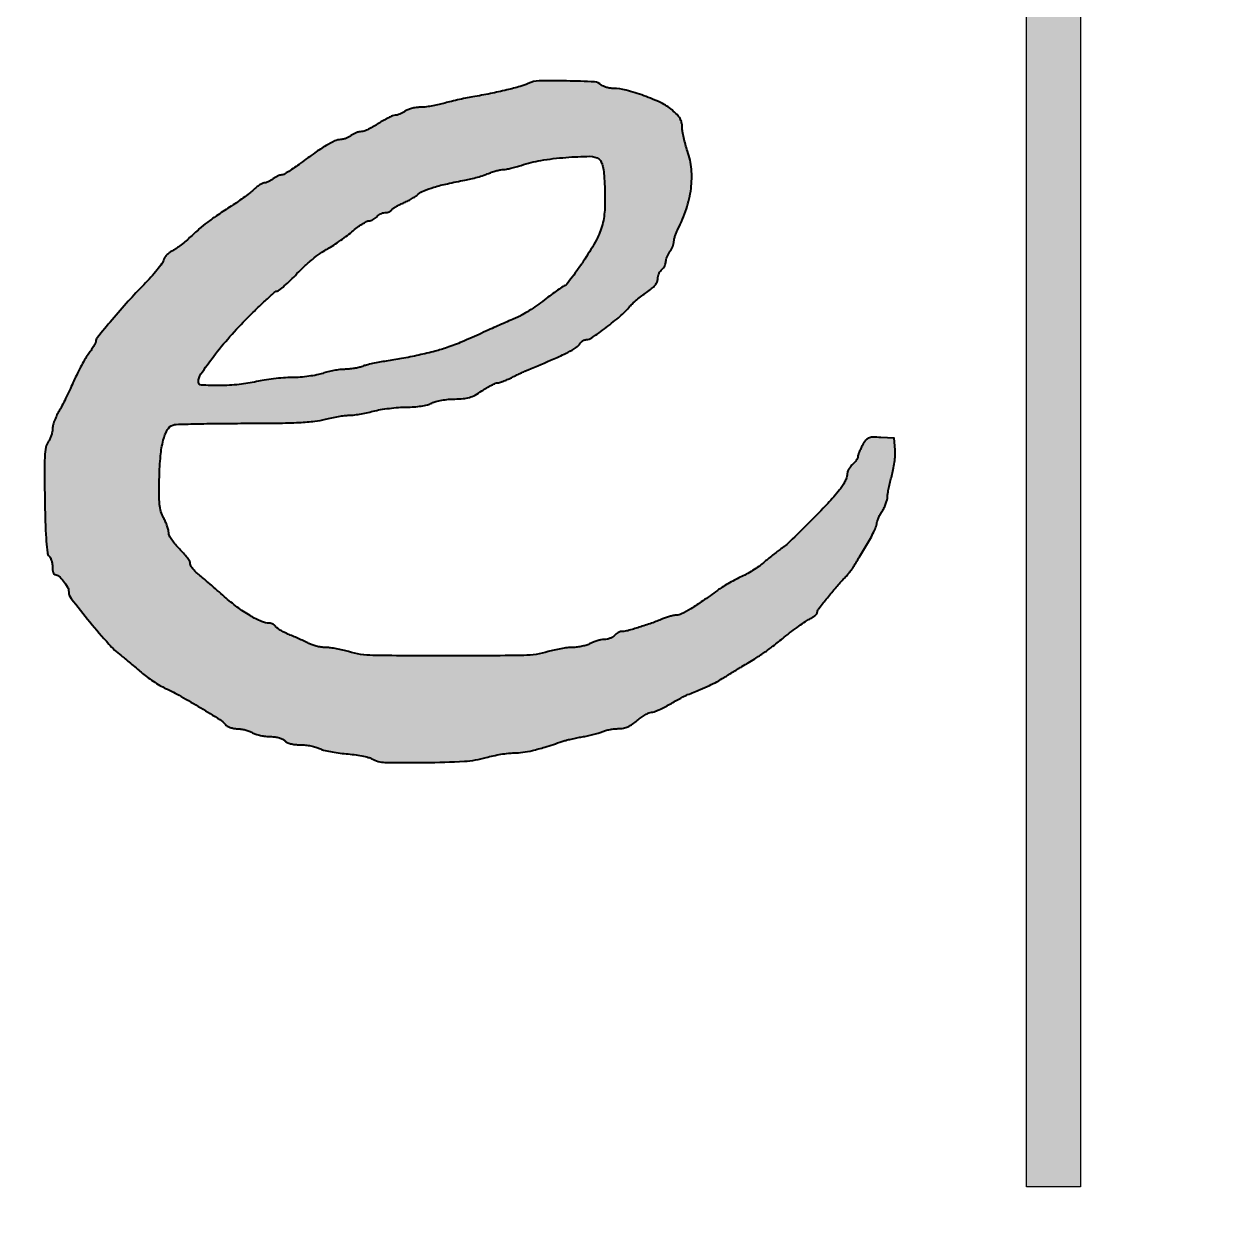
# Model space of a CAD drawing. Header units: millimetres. Extents: x 1287 to 21021, y -1522 to 4173.
# Drawn here: x 1490.8 to 1560.8, y 3694 to 3764.4 of the extents above; entities that cross this region are included whole.
import ezdxf

# ---------------------------------------------------------------- set-up
doc = ezdxf.new("R2010")
doc.units = ezdxf.units.MM

# ---------------------------------------------------------------- blocks, each defined once
blk = doc.blocks.new('logo2')
at = {"lineweight": 40}
h = blk.add_hatch(color=256, dxfattribs=at)
h.dxf.hatch_style = 1
h.paths.add_polyline_path([(17079.114, 10577), (17075.224, 10577), (17075.224, 10453.5), (17079.114, 10453.5)])
h = blk.add_hatch(color=256, dxfattribs=at)
h.dxf.hatch_style = 1
h.paths.add_polyline_path([(17036.924, 10511.482, -0.10386), (17037.078, 10511.514, 0.074645), (17037.228, 10511.536, 0.015041), (17037.483, 10511.623, 0.015586), (17037.776, 10511.744, 0.014007), (17038.072, 10511.886, -0.00461), (17038.384, 10512.043, -0.003623), (17038.724, 10512.208, -0.003664), (17039.043, 10512.357, -0.009002), (17039.28, 10512.46, 0.003189), (17041.129, 10513.24, 0.016214), (17042.14, 10513.714, 0.027874), (17042.747, 10514.067, 0.11217), (17043.042, 10514.374, -0.07015), (17043.122, 10514.473, -0.053365), (17043.235, 10514.557, -0.054172), (17043.36, 10514.614, -0.07991), (17043.478, 10514.633, 0.154298), (17043.871, 10514.757, 0.008806), (17044.909, 10515.514, 0.014206), (17045.915, 10516.32, 0.041745), (17046.54, 10516.949, -0.027969), (17046.778, 10517.201, -0.013077), (17047.11, 10517.5, -0.012945), (17047.477, 10517.798, -0.017691), (17047.823, 10518.045, 0.023955), (17048.186, 10518.311, 0.048924), (17048.437, 10518.558, 0.064986), (17048.586, 10518.793, 0.109249), (17048.636, 10519.02, -0.057938), (17048.658, 10519.206, -0.043602), (17048.722, 10519.4, -0.044622), (17048.817, 10519.576, -0.07361), (17048.929, 10519.701, 0.057757), (17049.041, 10519.818, 0.043593), (17049.135, 10519.968, 0.044589), (17049.2, 10520.128, 0.073832), (17049.221, 10520.272, -0.065773), (17049.241, 10520.425, -0.030473), (17049.305, 10520.615, -0.029543), (17049.398, 10520.81, -0.036227), (17049.507, 10520.979, 0.038258), (17049.617, 10521.15, 0.029362), (17049.711, 10521.352, 0.03009), (17049.777, 10521.552, 0.05998), (17049.8, 10521.717, -0.051701), (17049.821, 10521.891, -0.020663), (17049.884, 10522.123, -0.020175), (17049.973, 10522.37, -0.023973), (17050.077, 10522.594, 0.041003), (17050.7, 10524.063, 0.048881), (17051.03, 10525.53, 0.052479), (17051.057, 10526.938, 0.063089), (17050.778, 10528.232, -0.015578), (17050.63, 10528.7, -0.013865), (17050.504, 10529.196, -0.014056), (17050.417, 10529.648, -0.041024), (17050.391, 10529.965, 0.056759), (17050.352, 10530.304, 0.076412), (17050.238, 10530.591, 0.061259), (17050.021, 10530.874, 0.023964), (17049.659, 10531.208, 0.064414), (17048.874, 10531.711, 0.022278), (17047.63, 10532.232, 0.022224), (17046.347, 10532.639, 0.06587), (17045.434, 10532.76, -0.035262), (17045.179, 10532.778, -0.033676), (17044.926, 10532.832, -0.035507), (17044.709, 10532.91, -0.092222), (17044.572, 10533.004, 0.18575), (17044.07, 10533.227, 0.00757), (17042.051, 10533.299, 0.010399), (17040.078, 10533.299, 0.104474), (17039.28, 10533.113, -0.040796), (17038.718, 10532.904, -0.009333), (17037.737, 10532.647, -0.009282), (17036.557, 10532.385, -0.007538), (17035.284, 10532.147, 0.007687), (17034.768, 10532.051, 0.005175), (17034.179, 10531.925, 0.00519), (17033.613, 10531.791, 0.010246), (17033.167, 10531.671, -0.0171), (17032.751, 10531.566, -0.012683), (17032.286, 10531.477, -0.012868), (17031.841, 10531.415, -0.028087), (17031.498, 10531.396, 0.034639), (17031.195, 10531.375, 0.029102), (17030.879, 10531.312, 0.030102), (17030.596, 10531.219, 0.068182), (17030.4, 10531.11, -0.035522), (17030.231, 10530.999, -0.02866), (17030.036, 10530.906, -0.029588), (17029.844, 10530.84, -0.063559), (17029.69, 10530.817, 0.092723), (17029.51, 10530.78, 0.017467), (17029.201, 10530.641, 0.018093), (17028.849, 10530.451, 0.015728), (17028.492, 10530.226, -0.018129), (17028.133, 10530.002, -0.020088), (17027.771, 10529.813, -0.019916), (17027.451, 10529.678, -0.090539), (17027.253, 10529.641, 0.059906), (17027.083, 10529.621, 0.031109), (17026.879, 10529.557, 0.030504), (17026.674, 10529.465, 0.040486), (17026.502, 10529.355, -0.038943), (17026.33, 10529.245, -0.029514), (17026.126, 10529.151, -0.030175), (17025.924, 10529.086, -0.059142), (17025.756, 10529.063, 0.10484), (17025.342, 10528.968, 0.024496), (17024.707, 10528.634, 0.020124), (17023.894, 10528.11, 0.00915), (17022.873, 10527.363, -0.010092), (17022.431, 10527.041, -0.0135), (17022.017, 10526.768, -0.010685), (17021.663, 10526.559, -0.122785), (17021.509, 10526.517, 0.074697), (17021.383, 10526.495, 0.027081), (17021.215, 10526.428, 0.026116), (17021.036, 10526.334, 0.028159), (17020.872, 10526.224, -0.027736), (17020.709, 10526.115, -0.026593), (17020.533, 10526.022, -0.027543), (17020.368, 10525.957, -0.08021), (17020.248, 10525.938, 0.11798), (17020.12, 10525.907, 0.024312), (17019.917, 10525.792, 0.024329), (17019.689, 10525.63, 0.020788), (17019.465, 10525.439, -0.021931), (17019.18, 10525.197, -0.007234), (17018.739, 10524.865, -0.007183), (17018.24, 10524.512, -0.008081), (17017.75, 10524.186, 0.005414), (17016.796, 10523.561, 0.01496), (17016.143, 10523.093, 0.016851), (17015.563, 10522.62, 0.008629), (17014.867, 10521.99, -0.013671), (17014.531, 10521.691, -0.01231), (17014.168, 10521.401, -0.012427), (17013.829, 10521.157, -0.037622), (17013.583, 10521.015, 0.052566), (17013.383, 10520.891, 0.042553), (17013.197, 10520.72, 0.04411), (17013.051, 10520.53, 0.080139), (17012.974, 10520.35, -0.096484), (17012.864, 10520.115, -0.011755), (17012.518, 10519.662, -0.013652), (17012.071, 10519.137, -0.010846), (17011.564, 10518.596, 0.010289), (17010.436, 10517.397, 0.0083), (17009.273, 10516.064, 0.003084), (17008.197, 10514.772, 0.173821), (17008.093, 10514.482, -0.124289), (17008.068, 10514.383, -0.009487), (17007.932, 10514.142, -0.012595), (17007.754, 10513.857, -0.009255), (17007.544, 10513.55, 0.021877), (17007.295, 10513.167, 0.009388), (17006.995, 10512.635, 0.009285), (17006.696, 10512.055, 0.012094), (17006.445, 10511.514, -0.00645), (17006.201, 10510.97, -0.005008), (17005.921, 10510.384, -0.005041), (17005.65, 10509.844, -0.012131), (17005.435, 10509.45, 0.022856), (17005.259, 10509.11, 0.021335), (17005.11, 10508.748, 0.021868), (17005.005, 10508.415, 0.065024), (17004.975, 10508.178, -0.051982), (17004.952, 10507.964, -0.029529), (17004.883, 10507.712, -0.029134), (17004.783, 10507.464, -0.042195), (17004.664, 10507.26, 0.107984), (17004.501, 10506.869, 0.030793), (17004.422, 10506.212, 0.016148), (17004.395, 10505.129, 0.002651), (17004.421, 10503.035, 0.003517), (17004.464, 10501.259, 0.011314), (17004.529, 10500.079, 0.010735), (17004.609, 10499.259, 0.168076), (17004.731, 10499.01, -0.08474), (17004.824, 10498.878, -0.037093), (17004.903, 10498.678, -0.035325), (17004.957, 10498.447, -0.039577), (17004.975, 10498.221, 0.032587), (17004.988, 10498.012, 0.050121), (17005.03, 10497.835, 0.064719), (17005.09, 10497.713, 0.250466), (17005.162, 10497.675, -0.185152), (17005.43, 10497.572, -0.041156), (17005.772, 10497.209, -0.042449), (17006.057, 10496.782, -0.126735), (17006.144, 10496.445, 0.168037), (17006.312, 10495.96, 0.005033), (17007.673, 10494.263, 0.009897), (17009.033, 10492.668, 0.045452), (17009.918, 10491.836, -0.005064), (17010.212, 10491.601, -0.002205), (17010.601, 10491.281, -0.002158), (17011.007, 10490.941, -0.002872), (17011.375, 10490.627, 0.019607), (17011.765, 10490.316, 0.012594), (17012.239, 10489.986, 0.012699), (17012.72, 10489.684, 0.023182), (17013.129, 10489.468, -0.017768), (17014.246, 10488.893, -0.008013), (17015.669, 10488.064, -0.00489), (17017.04, 10487.217, -0.078923), (17017.447, 10486.86, 0.093257), (17017.584, 10486.746, 0.041627), (17017.799, 10486.649, 0.039291), (17018.05, 10486.582, 0.042851), (17018.302, 10486.558, -0.03678), (17018.571, 10486.535, -0.024177), (17018.877, 10486.47, -0.024093), (17019.168, 10486.379, -0.041997), (17019.398, 10486.272, 0.051944), (17019.642, 10486.165, 0.023561), (17019.979, 10486.073, 0.023028), (17020.347, 10486.01, 0.029213), (17020.69, 10485.987, -0.030149), (17021.028, 10485.963, -0.037322), (17021.337, 10485.899, -0.04191), (17021.587, 10485.805, -0.108465), (17021.738, 10485.687, 0.110106), (17021.894, 10485.566, 0.045251), (17022.148, 10485.474, 0.038396), (17022.471, 10485.415, 0.026263), (17022.843, 10485.395, -0.026336), (17023.212, 10485.375, -0.020865), (17023.607, 10485.317, -0.02132), (17023.97, 10485.232, -0.04829), (17024.232, 10485.13, 0.054314), (17024.525, 10485.02, 0.014176), (17025.016, 10484.909, 0.014311), (17025.589, 10484.814, 0.014058), (17026.162, 10484.752, -0.013997), (17026.732, 10484.69, -0.014977), (17027.284, 10484.598, -0.014688), (17027.753, 10484.49, -0.06569), (17028.014, 10484.385, 0.125069), (17028.94, 10484.13, 0.0076), (17031.838, 10484.119, 0.011), (17034.688, 10484.214, 0.056008), (17036.251, 10484.477, -0.016499), (17036.759, 10484.605, -0.012453), (17037.324, 10484.712, -0.012605), (17037.861, 10484.787, -0.028212), (17038.272, 10484.81, 0.035433), (17038.889, 10484.854, 0.023132), (17039.592, 10484.988, 0.016727), (17040.483, 10485.232, 0.006247), (17041.717, 10485.632, -0.016793), (17042.002, 10485.718, -0.007293), (17042.387, 10485.814, -0.0072), (17042.8, 10485.904, -0.00951), (17043.179, 10485.974, 0.012531), (17043.554, 10486.045, 0.00977), (17043.959, 10486.141, 0.009921), (17044.333, 10486.245, 0.023633), (17044.604, 10486.341, -0.03289), (17044.862, 10486.427, -0.01813), (17045.186, 10486.499, -0.018051), (17045.522, 10486.548, -0.027527), (17045.816, 10486.564, 0.052461), (17046.153, 10486.6, 0.051284), (17046.479, 10486.705, 0.046112), (17046.805, 10486.886, 0.030411), (17047.145, 10487.149, -0.023557), (17047.426, 10487.374, -0.025137), (17047.722, 10487.566, -0.025805), (17047.991, 10487.704, -0.097062), (17048.175, 10487.747, 0.079012), (17048.374, 10487.786, 0.015085), (17048.718, 10487.924, 0.015752), (17049.113, 10488.111, 0.013917), (17049.513, 10488.331, -0.003926), (17049.908, 10488.558, -0.004525), (17050.287, 10488.768, -0.004077), (17050.612, 10488.94, -0.026424), (17050.78, 10489.017, 0.004715), (17051.692, 10489.385, 0.011524), (17052.355, 10489.677, 0.014709), (17052.895, 10489.951, 0.01529), (17053.412, 10490.253, -0.001299), (17053.748, 10490.462, -0.001037), (17054.115, 10490.688, -0.001024), (17054.449, 10490.891, -0.002596), (17054.697, 10491.04, 0.005247), (17055.624, 10491.603, 0.012352), (17056.299, 10492.047, 0.012768), (17056.94, 10492.515, 0.005964), (17057.746, 10493.152, -0.006923), (17058.276, 10493.569, -0.00712), (17058.811, 10493.966, -0.006918), (17059.284, 10494.297, -0.029887), (17059.579, 10494.473, 0.0226), (17059.792, 10494.596, 0.030505), (17059.973, 10494.727, 0.031101), (17060.103, 10494.849, 0.191495), (17060.136, 10494.933, -0.161574), (17060.212, 10495.159, -0.005588), (17060.784, 10495.91, -0.011278), (17061.416, 10496.682, -0.015969), (17062.015, 10497.338, 0.011872), (17062.232, 10497.571, 0.010269), (17062.449, 10497.827, 0.010348), (17062.635, 10498.065, 0.029357), (17062.752, 10498.242, -0.003589), (17062.876, 10498.453, -0.000602), (17063.113, 10498.848, -0.000663), (17063.395, 10499.315, -0.000599), (17063.694, 10499.808, 0.011174), (17063.974, 10500.292, 0.013979), (17064.21, 10500.752, 0.012224), (17064.387, 10501.147, 0.098611), (17064.426, 10501.34, -0.076171), (17064.452, 10501.506, -0.023365), (17064.541, 10501.745, -0.022785), (17064.666, 10502.007, -0.023107), (17064.814, 10502.255, 0.03112), (17064.963, 10502.513, 0.025917), (17065.088, 10502.803, 0.026684), (17065.175, 10503.081, 0.061917), (17065.203, 10503.297, -0.03923), (17065.223, 10503.541, -0.010181), (17065.293, 10503.927, -0.010271), (17065.392, 10504.365, -0.010366), (17065.508, 10504.8, 0.022374), (17065.62, 10505.262, 0.016151), (17065.705, 10505.784, 0.016402), (17065.754, 10506.287, 0.033823), (17065.752, 10506.682), (17065.692, 10507.518), (17064.717, 10507.572, 0.015227), (17064.127, 10507.587, 0.098287), (17063.837, 10507.528, 0.130895), (17063.631, 10507.369, 0.035125), (17063.401, 10507.021, 0.014918), (17063.271, 10506.772, 0.016766), (17063.16, 10506.524, 0.016166), (17063.081, 10506.308, 0.080479), (17063.06, 10506.181, -0.115246), (17063.034, 10506.069, -0.035816), (17062.946, 10505.919, -0.03378), (17062.819, 10505.759, -0.031379), (17062.67, 10505.614, 0.053445), (17062.521, 10505.456, 0.042156), (17062.395, 10505.257, 0.043408), (17062.309, 10505.049, 0.076919), (17062.281, 10504.867, -0.087661), (17062.245, 10504.663, -0.028392), (17062.123, 10504.381, -0.027321), (17061.95, 10504.077, -0.027535), (17061.745, 10503.794, -0.018743), (17060.891, 10502.82, -0.005787), (17059.533, 10501.418, -0.004467), (17058.162, 10500.058, -0.041272), (17057.517, 10499.527, 0.010033), (17057.252, 10499.335, 0.0046), (17056.915, 10499.075, 0.004562), (17056.565, 10498.795, 0.006286), (17056.256, 10498.536, -0.024229), (17055.918, 10498.274, -0.012726), (17055.476, 10497.98, -0.012702), (17055.006, 10497.701, -0.019053), (17054.581, 10497.484, 0.012965), (17054.159, 10497.275, 0.009195), (17053.695, 10497.018, 0.009259), (17053.263, 10496.758, 0.019303), (17052.937, 10496.536, -0.007711), (17051.878, 10495.777, -0.015512), (17051.016, 10495.218, -0.015802), (17050.339, 10494.837, -0.120851), (17049.988, 10494.751, 0.049117), (17049.805, 10494.733, 0.01648), (17049.543, 10494.672, 0.016204), (17049.256, 10494.585, 0.017823), (17048.984, 10494.482, -0.0141), (17048.189, 10494.173, -0.010322), (17047.29, 10493.874, -0.008065), (17046.462, 10493.632, -0.067959), (17046.077, 10493.581, 0.076234), (17045.938, 10493.56, 0.044657), (17045.782, 10493.495, 0.043506), (17045.634, 10493.401, 0.056145), (17045.518, 10493.289, -0.082251), (17045.388, 10493.177, -0.043112), (17045.196, 10493.081, -0.041359), (17044.977, 10493.014, -0.049701), (17044.763, 10492.99, 0.042118), (17044.531, 10492.967, 0.024027), (17044.259, 10492.903, 0.024005), (17043.987, 10492.812, 0.036357), (17043.763, 10492.704, -0.05161), (17043.52, 10492.597, -0.02359), (17043.185, 10492.506, -0.023088), (17042.82, 10492.442, -0.029437), (17042.479, 10492.419, 0.026606), (17042.105, 10492.396, 0.013194), (17041.634, 10492.329, 0.013042), (17041.149, 10492.233, 0.018637), (17040.724, 10492.122, -0.069743), (17038.977, 10491.848, -0.004004), (17033.53, 10491.805, -0.004004), (17028.083, 10491.848, -0.069743), (17026.336, 10492.122, 0.016538), (17025.921, 10492.233, 0.012942), (17025.464, 10492.327, 0.013161), (17025.033, 10492.392, 0.031006), (17024.709, 10492.412, -0.033502), (17024.415, 10492.432, -0.022641), (17024.085, 10492.492, -0.022955), (17023.768, 10492.579, -0.041709), (17023.522, 10492.683, 0.010807), (17023.263, 10492.812, 0.004179), (17022.899, 10492.98, 0.004139), (17022.502, 10493.155, 0.005114), (17022.127, 10493.311, -0.01663), (17021.78, 10493.466, -0.019433), (17021.462, 10493.636, -0.018766), (17021.207, 10493.799, -0.101971), (17021.094, 10493.917, 0.07923), (17021.011, 10494.012, 0.053047), (17020.891, 10494.093, 0.052223), (17020.753, 10494.148, 0.068843), (17020.62, 10494.166, -0.105976), (17020.054, 10494.288, -0.02803), (17019.228, 10494.716, -0.0265), (17018.302, 10495.332, -0.021704), (17017.38, 10496.084, 0.002353), (17016.862, 10496.54, 0.002207), (17016.326, 10497.005, 0.002201), (17015.845, 10497.414, 0.007512), (17015.528, 10497.673, -0.027969), (17015.293, 10497.881, -0.03222), (17015.095, 10498.105, -0.034036), (17014.955, 10498.313, -0.131735), (17014.915, 10498.462, 0.136762), (17014.87, 10498.624, 0.022068), (17014.686, 10498.9, 0.022965), (17014.434, 10499.213, 0.018384), (17014.136, 10499.527, -0.024135), (17013.837, 10499.848, -0.027579), (17013.585, 10500.182, -0.028348), (17013.406, 10500.486, -0.119851), (17013.356, 10500.69, 0.061021), (17013.331, 10500.891, 0.020463), (17013.248, 10501.175, 0.019997), (17013.13, 10501.484, 0.021604), (17012.989, 10501.776, -0.051583), (17012.801, 10502.235, -0.045261), (17012.7, 10502.744, -0.026921), (17012.664, 10503.462, -0.005924), (17012.682, 10504.697, -0.016104), (17012.773, 10506.253, -0.040574), (17012.967, 10507.371, -0.059229), (17013.257, 10508.116, -0.180606), (17013.657, 10508.469, -0.084399), (17013.9, 10508.518, -0.001383), (17015.292, 10508.555, -0.003554), (17016.916, 10508.583, -0.002347), (17018.781, 10508.593, 0.002932), (17021.174, 10508.608, 0.00927), (17022.776, 10508.657, 0.013311), (17023.903, 10508.743, 0.039947), (17024.661, 10508.883, -0.01247), (17025.118, 10508.993, -0.010738), (17025.602, 10509.086, -0.010881), (17026.045, 10509.152, -0.030553), (17026.357, 10509.173, 0.030503), (17026.673, 10509.193, 0.010362), (17027.127, 10509.26, 0.01027), (17027.628, 10509.355, 0.011651), (17028.104, 10509.467, -0.021427), (17028.625, 10509.58, -0.011805), (17029.271, 10509.674, -0.01177), (17029.931, 10509.739, -0.01847), (17030.501, 10509.761, 0.018476), (17031.051, 10509.782, 0.020839), (17031.576, 10509.843, 0.022343), (17032.026, 10509.936, 0.058364), (17032.334, 10510.053, -0.05555), (17032.624, 10510.166, -0.020669), (17033.051, 10510.26, -0.020202), (17033.529, 10510.325, -0.023021), (17033.991, 10510.348, 0.02234), (17034.592, 10510.377, 0.049491), (17035.042, 10510.464, 0.051113), (17035.458, 10510.636, 0.025228), (17035.947, 10510.933, -0.013573), (17036.295, 10511.155, -0.016648), (17036.634, 10511.343, -0.015179)])
h.paths.add_polyline_path([(17015.679, 10512.158, -0.012864), (17016.602, 10513.428, -0.016903), (17017.771, 10514.85, -0.015235), (17019.073, 10516.241, -0.005505), (17019.814, 10516.969, -0.008405), (17020.474, 10517.583, -0.003863), (17021.044, 10518.088, -0.181162), (17021.187, 10518.141, 0.174187), (17021.321, 10518.19, 0.008142), (17021.696, 10518.509, 0.012628), (17022.133, 10518.914, 0.008661), (17022.608, 10519.393, -0.016169), (17023.133, 10519.908, -0.013572), (17023.722, 10520.421, -0.013777), (17024.286, 10520.859, -0.036213), (17024.72, 10521.132, 0.019587), (17025.137, 10521.375, 0.010178), (17025.638, 10521.709, 0.010089), (17026.14, 10522.073, 0.015132), (17026.561, 10522.412, -0.015503), (17026.939, 10522.716, -0.019411), (17027.309, 10522.974, -0.017925), (17027.629, 10523.163, -0.123959), (17027.805, 10523.208, 0.075682), (17027.944, 10523.23, 0.044316), (17028.1, 10523.295, 0.04304), (17028.249, 10523.39, 0.055746), (17028.365, 10523.501, -0.06168), (17028.484, 10523.613, -0.044203), (17028.641, 10523.708, -0.04449), (17028.808, 10523.772, -0.06939), (17028.962, 10523.794, 0.050562), (17029.106, 10523.809, 0.047864), (17029.248, 10523.852, 0.051469), (17029.366, 10523.916, 0.104916), (17029.439, 10523.992, -0.102489), (17029.528, 10524.086, -0.018155), (17029.734, 10524.219, -0.018998), (17029.991, 10524.358, -0.01608), (17030.271, 10524.486, 0.018444), (17030.57, 10524.625, 0.014845), (17030.881, 10524.794, 0.015095), (17031.16, 10524.968, 0.036706), (17031.35, 10525.117, -0.087847), (17031.753, 10525.37, -0.022608), (17032.48, 10525.628, -0.018939), (17033.462, 10525.886, -0.009448), (17034.721, 10526.142, 0.013353), (17035.153, 10526.233, 0.009637), (17035.63, 10526.357, 0.009755), (17036.08, 10526.493, 0.020802), (17036.42, 10526.619, -0.017326), (17036.718, 10526.731, -0.015926), (17037.031, 10526.826, -0.016168), (17037.316, 10526.893, -0.049569), (17037.513, 10526.913, 0.04572), (17037.719, 10526.931, 0.011997), (17038.045, 10527, 0.012553), (17038.428, 10527.1, 0.011587), (17038.776, 10527.209, -0.041325), (17040.193, 10527.563, -0.021264), (17042.009, 10527.781, -0.015763), (17043.739, 10527.86, -0.166413), (17044.402, 10527.644, -0.125994), (17044.56, 10527.446, -0.051045), (17044.669, 10527.118, -0.032998), (17044.746, 10526.625, -0.010436), (17044.796, 10525.883, -0.019096), (17044.81, 10524.126, -0.05639), (17044.638, 10522.934, -0.059406), (17044.21, 10521.844, -0.022969), (17043.376, 10520.449, -0.006174), (17042.898, 10519.746, -0.00903), (17042.458, 10519.14, -0.005118), (17042.076, 10518.643, -0.1415), (17041.944, 10518.548, 0.063945), (17041.801, 10518.475, 0.00397), (17041.412, 10518.205, 0.005839), (17040.952, 10517.873, 0.00429), (17040.45, 10517.495, -0.010507), (17039.915, 10517.102, -0.009993), (17039.355, 10516.725, -0.009997), (17038.846, 10516.412, -0.034517), (17038.501, 10516.239, 0.003904), (17038.153, 10516.091, 0.001309), (17037.642, 10515.868, 0.001284), (17037.086, 10515.621, 0.001469), (17036.551, 10515.38, -0.001047), (17035.253, 10514.794, -0.005206), (17034.519, 10514.473, -0.008807), (17033.975, 10514.254, -0.008945), (17033.433, 10514.057, -0.019569), (17032.572, 10513.799, -0.008205), (17031.397, 10513.517, -0.008197), (17030.151, 10513.261, -0.01204), (17029.047, 10513.08, 0.010169), (17028.559, 10513.002, 0.00932), (17028.06, 10512.902, 0.00935), (17027.618, 10512.797, 0.029824), (17027.329, 10512.703, -0.034728), (17027.066, 10512.621, -0.017308), (17026.723, 10512.552, -0.017097), (17026.362, 10512.504, -0.024082), (17026.038, 10512.489, 0.030197), (17025.694, 10512.468, 0.01578), (17025.271, 10512.403, 0.015699), (17024.838, 10512.308, 0.023138), (17024.466, 10512.196, -0.036537), (17024.052, 10512.083, -0.014726), (17023.473, 10511.988, -0.014492), (17022.841, 10511.921, -0.017813), (17022.249, 10511.897, 0.016227), (17021.632, 10511.874, 0.010655), (17020.926, 10511.809, 0.010778), (17020.238, 10511.716, 0.020327), (17019.691, 10511.608, -0.034033), (17018.443, 10511.395, -0.023722), (17017.016, 10511.318, -0.015287), (17015.72, 10511.35, -0.398146), (17015.5, 10511.583, -0.151861)], flags=16)
blk.add_lwpolyline([(17079.114, 10453.5), (17075.224, 10453.5), (17075.224, 10577), (17079.114, 10577)], close=True)
for points in [[(17039.28, 10533.113, -0.040795), (17038.718, 10532.904, -0.009334), (17037.737, 10532.647, -0.00928), (17036.558, 10532.385, -0.007539), (17035.284, 10532.147, 0.007688), (17034.767, 10532.051, 0.005164), (17034.18, 10531.925, 0.005201), (17033.613, 10531.791, 0.010245), (17033.167, 10531.671, -0.017101), (17032.751, 10531.566, -0.01269), (17032.285, 10531.477, -0.01286), (17031.841, 10531.415, -0.028087), (17031.498, 10531.396, 0.034642), (17031.195, 10531.375, 0.029099), (17030.879, 10531.312, 0.030102), (17030.596, 10531.219, 0.068184), (17030.4, 10531.11, -0.035526), (17030.231, 10530.999, -0.02869), (17030.035, 10530.906, -0.029551), (17029.844, 10530.84, -0.063563), (17029.69, 10530.817, 0.092725), (17029.51, 10530.78, 0.017448), (17029.202, 10530.641, 0.018117), (17028.848, 10530.45, 0.015721), (17028.492, 10530.226, -0.018126), (17028.133, 10530.002, -0.020095), (17027.771, 10529.813, -0.019912), (17027.451, 10529.678, -0.09054), (17027.253, 10529.641, 0.059902), (17027.083, 10529.621, 0.031153), (17026.878, 10529.557, 0.030466), (17026.674, 10529.465, 0.040482), (17026.502, 10529.355, -0.038939), (17026.33, 10529.245, -0.029506), (17026.127, 10529.151, -0.030188), (17025.924, 10529.086, -0.05914), (17025.756, 10529.063, 0.104839), (17025.342, 10528.968, 0.024495), (17024.707, 10528.634, 0.020124), (17023.894, 10528.11, 0.00915), (17022.873, 10527.363, -0.010092), (17022.431, 10527.041, -0.013521), (17022.016, 10526.768, -0.010665), (17021.663, 10526.559, -0.122784), (17021.509, 10526.517, 0.074697), (17021.383, 10526.495, 0.027057), (17021.215, 10526.428, 0.026117), (17021.036, 10526.334, 0.028182), (17020.872, 10526.224, -0.027758), (17020.709, 10526.115, -0.026561), (17020.533, 10526.022, -0.027556), (17020.368, 10525.957, -0.080207), (17020.248, 10525.938, 0.117978), (17020.12, 10525.907, 0.024315), (17019.917, 10525.792, 0.024317), (17019.689, 10525.63, 0.020797), (17019.465, 10525.439, -0.021931), (17019.18, 10525.197, -0.007229), (17018.739, 10524.866, -0.007184), (17018.24, 10524.512, -0.008084), (17017.75, 10524.186, 0.005414), (17016.796, 10523.561, 0.01496), (17016.143, 10523.093, 0.016852), (17015.563, 10522.62, 0.008628), (17014.867, 10521.99, -0.013665), (17014.531, 10521.692, -0.012306), (17014.168, 10521.401, -0.012438), (17013.829, 10521.157, -0.037619), (17013.583, 10521.015, 0.05256), (17013.383, 10520.891, 0.042553), (17013.197, 10520.72, 0.044116), (17013.051, 10520.53, 0.080137), (17012.974, 10520.35, -0.096482), (17012.864, 10520.115, -0.011792), (17012.516, 10519.661, -0.013615), (17012.071, 10519.137, -0.010847), (17011.564, 10518.596, 0.01029), (17010.436, 10517.397, 0.008299), (17009.273, 10516.064, 0.003084), (17008.197, 10514.772, 0.173822), (17008.093, 10514.482, -0.124289), (17008.068, 10514.383, -0.009499), (17007.932, 10514.141, -0.012587), (17007.754, 10513.857, -0.009251), (17007.544, 10513.55, 0.021876), (17007.295, 10513.167, 0.009396), (17006.995, 10512.635, 0.009277), (17006.696, 10512.055, 0.012095), (17006.445, 10511.514, -0.006447), (17006.201, 10510.971, -0.004998), (17005.922, 10510.385, -0.005055), (17005.65, 10509.844, -0.01213), (17005.435, 10509.45, 0.02286), (17005.259, 10509.11, 0.021333), (17005.11, 10508.748, 0.021867), (17005.005, 10508.415, 0.065023), (17004.975, 10508.178, -0.051983), (17004.952, 10507.964, -0.0295), (17004.883, 10507.712, -0.02916), (17004.783, 10507.464, -0.042198), (17004.664, 10507.26, 0.107984), (17004.501, 10506.869, 0.030793), (17004.422, 10506.212, 0.016149), (17004.395, 10505.129, 0.002652), (17004.421, 10503.035, 0.003516), (17004.464, 10501.259, 0.011313), (17004.529, 10500.079, 0.010735), (17004.609, 10499.259, 0.168076), (17004.731, 10499.01, -0.084743), (17004.824, 10498.878, -0.037093), (17004.903, 10498.678, -0.035337), (17004.957, 10498.447, -0.039563), (17004.975, 10498.221, 0.032587), (17004.988, 10498.012, 0.050124), (17005.03, 10497.835, 0.064709), (17005.09, 10497.713, 0.250471), (17005.162, 10497.675, -0.185153), (17005.43, 10497.572, -0.041156), (17005.772, 10497.209, -0.042449), (17006.057, 10496.782, -0.126735), (17006.144, 10496.445, 0.168037), (17006.312, 10495.96, 0.005033), (17007.673, 10494.263, 0.009898), (17009.033, 10492.668, 0.045452), (17009.918, 10491.836, -0.005063), (17010.212, 10491.601, -0.002191), (17010.598, 10491.284, -0.002168), (17011.007, 10490.942, -0.002876), (17011.375, 10490.627, 0.019605), (17011.765, 10490.316, 0.012614), (17012.239, 10489.985, 0.01268), (17012.72, 10489.684, 0.023182), (17013.129, 10489.468, -0.017767), (17014.245, 10488.893, -0.008013), (17015.669, 10488.064, -0.00489), (17017.04, 10487.217, -0.078922), (17017.447, 10486.86, 0.093256), (17017.584, 10486.746, 0.041635), (17017.799, 10486.649, 0.0393), (17018.05, 10486.582, 0.042834), (17018.302, 10486.558, -0.036775), (17018.571, 10486.535, -0.024064), (17018.875, 10486.471, -0.024213), (17019.168, 10486.379, -0.041995), (17019.398, 10486.272, 0.051945), (17019.642, 10486.165, 0.023563), (17019.979, 10486.073, 0.023028), (17020.347, 10486.01, 0.029209), (17020.69, 10485.987, -0.030147), (17021.028, 10485.963, -0.037328), (17021.337, 10485.899, -0.041904), (17021.587, 10485.805, -0.108467), (17021.738, 10485.687, 0.110107), (17021.894, 10485.566, 0.04525), (17022.148, 10485.474, 0.038393), (17022.471, 10485.415, 0.026265), (17022.843, 10485.395, -0.026334), (17023.212, 10485.375, -0.020866), (17023.607, 10485.317, -0.02132), (17023.97, 10485.232, -0.048289), (17024.232, 10485.13, 0.054314), (17024.525, 10485.02, 0.01418), (17025.016, 10484.909, 0.01424), (17025.586, 10484.814, 0.014125), (17026.162, 10484.752, -0.01399), (17026.732, 10484.69, -0.014992), (17027.285, 10484.598, -0.014679), (17027.753, 10484.49, -0.06569), (17028.014, 10484.385, 0.125069), (17028.94, 10484.13, 0.0076), (17031.838, 10484.119, 0.011), (17034.688, 10484.214, 0.056008), (17036.251, 10484.477, -0.016503), (17036.759, 10484.605, -0.012442), (17037.324, 10484.712, -0.012615), (17037.861, 10484.787, -0.028212), (17038.272, 10484.81, 0.035435), (17038.889, 10484.854, 0.023129), (17039.592, 10484.988, 0.016728), (17040.483, 10485.232, 0.006247), (17041.717, 10485.632, -0.016795), (17042.002, 10485.718, -0.00729), (17042.387, 10485.814, -0.007204), (17042.8, 10485.904, -0.009507), (17043.179, 10485.974, 0.012534), (17043.555, 10486.045, 0.009779), (17043.959, 10486.141, 0.00991), (17044.333, 10486.245, 0.023632), (17044.604, 10486.341, -0.032892), (17044.862, 10486.427, -0.018151), (17045.187, 10486.499, -0.018031), (17045.522, 10486.548, -0.027524), (17045.816, 10486.564, 0.052489), (17046.154, 10486.6, 0.051247), (17046.479, 10486.705, 0.04612), (17046.805, 10486.886, 0.030411), (17047.145, 10487.149, -0.023545), (17047.426, 10487.374, -0.025157), (17047.722, 10487.566, -0.025796), (17047.991, 10487.704, -0.097064), (17048.175, 10487.747, 0.079012), (17048.374, 10487.786, 0.015091), (17048.718, 10487.924, 0.01575), (17049.114, 10488.111, 0.013914), (17049.513, 10488.331, -0.003925), (17049.908, 10488.558, -0.004534), (17050.288, 10488.768, -0.00407), (17050.612, 10488.94, -0.026423), (17050.78, 10489.017, 0.004715), (17051.692, 10489.385, 0.011524), (17052.355, 10489.677, 0.014722), (17052.895, 10489.951, 0.015276), (17053.412, 10490.253, -0.001295), (17053.747, 10490.461, -0.001027), (17054.111, 10490.685, -0.001038), (17054.449, 10490.891, -0.002596), (17054.697, 10491.04, 0.005246), (17055.624, 10491.603, 0.012357), (17056.3, 10492.047, 0.012764), (17056.94, 10492.515, 0.005964), (17057.746, 10493.152, -0.006916), (17058.275, 10493.568, -0.007123), (17058.81, 10493.966, -0.006923), (17059.284, 10494.297, -0.029887), (17059.579, 10494.473, 0.022604), (17059.792, 10494.596, 0.030493), (17059.973, 10494.727, 0.03111), (17060.103, 10494.849, 0.191493), (17060.136, 10494.933, -0.161574), (17060.212, 10495.159, -0.005588), (17060.784, 10495.91, -0.011276), (17061.416, 10496.682, -0.015971), (17062.015, 10497.338, 0.011865), (17062.232, 10497.571, 0.010254), (17062.448, 10497.826, 0.010372), (17062.635, 10498.065, 0.029355), (17062.752, 10498.242, -0.003589), (17062.876, 10498.453, -0.000609), (17063.116, 10498.852, -0.000665), (17063.398, 10499.321, -0.000592), (17063.694, 10499.808, 0.01117), (17063.974, 10500.292, 0.014014), (17064.21, 10500.754, 0.012193), (17064.387, 10501.147, 0.09861), (17064.426, 10501.34, -0.076171), (17064.452, 10501.506, -0.023361), (17064.541, 10501.745, -0.022781), (17064.666, 10502.007, -0.023114), (17064.814, 10502.255, 0.031117), (17064.963, 10502.513, 0.025912), (17065.088, 10502.803, 0.026692), (17065.175, 10503.081, 0.061918), (17065.203, 10503.297, -0.039228), (17065.223, 10503.541, -0.010185), (17065.293, 10503.928, -0.010294), (17065.392, 10504.366, -0.010339), (17065.508, 10504.8, 0.022375), (17065.62, 10505.262, 0.016167), (17065.705, 10505.784, 0.016384), (17065.754, 10506.287, 0.033824), (17065.752, 10506.682), (17065.692, 10507.518), (17064.717, 10507.572, 0.015228), (17064.127, 10507.587, 0.098285), (17063.837, 10507.528, 0.130896), (17063.631, 10507.369, 0.035127), (17063.401, 10507.021, 0.014935), (17063.271, 10506.771, 0.016718), (17063.16, 10506.524, 0.016197), (17063.081, 10506.308, 0.080475), (17063.06, 10506.181, -0.11524), (17063.034, 10506.069, -0.03585), (17062.946, 10505.918, -0.033699), (17062.82, 10505.759, -0.03143), (17062.67, 10505.614, 0.053447), (17062.521, 10505.456, 0.042126), (17062.395, 10505.257, 0.043442), (17062.309, 10505.049, 0.076913), (17062.281, 10504.867, -0.08766), (17062.245, 10504.663, -0.028395), (17062.123, 10504.381, -0.027319), (17061.95, 10504.077, -0.027535), (17061.745, 10503.794, -0.018743), (17060.891, 10502.82, -0.005785), (17059.533, 10501.418, -0.004468), (17058.162, 10500.058, -0.041272), (17057.517, 10499.527, 0.010033), (17057.252, 10499.335, 0.004605), (17056.915, 10499.075, 0.004558), (17056.565, 10498.795, 0.006284), (17056.256, 10498.536, -0.024228), (17055.918, 10498.274, -0.012763), (17055.475, 10497.979, -0.012669), (17055.005, 10497.7, -0.019049), (17054.581, 10497.484, 0.012966), (17054.159, 10497.275, 0.00918), (17053.696, 10497.019, 0.009274), (17053.263, 10496.758, 0.019303), (17052.937, 10496.536, -0.007711), (17051.878, 10495.777, -0.015516), (17051.015, 10495.218, -0.015797), (17050.339, 10494.837, -0.120852), (17049.988, 10494.751, 0.049118), (17049.805, 10494.733, 0.016468), (17049.543, 10494.672, 0.016206), (17049.256, 10494.585, 0.017831), (17048.984, 10494.482, -0.0141), (17048.189, 10494.173, -0.010323), (17047.29, 10493.874, -0.008064), (17046.462, 10493.632, -0.067959), (17046.077, 10493.581, 0.076233), (17045.938, 10493.56, 0.044678), (17045.782, 10493.495, 0.04349), (17045.634, 10493.401, 0.05614), (17045.518, 10493.289, -0.082252), (17045.388, 10493.177, -0.043106), (17045.196, 10493.081, -0.041361), (17044.977, 10493.014, -0.049704), (17044.763, 10492.99, 0.042114), (17044.531, 10492.967, 0.024099), (17044.258, 10492.903, 0.023936), (17043.987, 10492.812, 0.036359), (17043.763, 10492.704, -0.051611), (17043.52, 10492.597, -0.023605), (17043.185, 10492.506, -0.023078), (17042.82, 10492.442, -0.029433), (17042.479, 10492.419, 0.026607), (17042.105, 10492.396, 0.013187), (17041.634, 10492.329, 0.013049), (17041.149, 10492.233, 0.018636), (17040.724, 10492.122, -0.069743), (17038.977, 10491.848, -0.004004), (17033.53, 10491.805, -0.004004), (17028.083, 10491.848, -0.069743), (17026.336, 10492.122, 0.016542), (17025.92, 10492.233, 0.01295), (17025.463, 10492.327, 0.013148), (17025.033, 10492.392, 0.031007), (17024.709, 10492.412, -0.033504), (17024.415, 10492.432, -0.022687), (17024.084, 10492.492, -0.022906), (17023.768, 10492.579, -0.04171), (17023.522, 10492.683, 0.010809), (17023.263, 10492.812, 0.004184), (17022.899, 10492.98, 0.004139), (17022.501, 10493.155, 0.005107), (17022.127, 10493.311, -0.016621), (17021.78, 10493.466, -0.019451), (17021.462, 10493.636, -0.018757), (17021.207, 10493.799, -0.101969), (17021.094, 10493.917, 0.079221), (17021.011, 10494.012, 0.053053), (17020.891, 10494.093, 0.052233), (17020.753, 10494.148, 0.06883), (17020.62, 10494.166, -0.105974), (17020.054, 10494.288, -0.028031), (17019.228, 10494.716, -0.026498), (17018.302, 10495.332, -0.021706), (17017.38, 10496.084, 0.002361), (17016.861, 10496.542, 0.002205), (17016.324, 10497.006, 0.002195), (17015.845, 10497.414, 0.007513), (17015.528, 10497.673, -0.027967), (17015.293, 10497.881, -0.032221), (17015.095, 10498.105, -0.034037), (17014.955, 10498.313, -0.131734), (17014.915, 10498.462, 0.136763), (17014.87, 10498.624, 0.022067), (17014.686, 10498.9, 0.022965), (17014.434, 10499.213, 0.018384), (17014.136, 10499.527, -0.024133), (17013.837, 10499.847, -0.027581), (17013.585, 10500.182, -0.028349), (17013.406, 10500.486, -0.11985), (17013.356, 10500.69, 0.061022), (17013.331, 10500.891, 0.020463), (17013.248, 10501.175, 0.020015), (17013.13, 10501.484, 0.021586), (17012.989, 10501.776, -0.051585), (17012.801, 10502.235, -0.045259), (17012.7, 10502.744, -0.02692), (17012.664, 10503.462, -0.005924), (17012.682, 10504.697, -0.016104), (17012.773, 10506.253, -0.040573), (17012.967, 10507.371, -0.059231), (17013.257, 10508.116, -0.180605), (17013.657, 10508.469, -0.084398), (17013.9, 10508.518, -0.001383), (17015.292, 10508.555, -0.003553), (17016.915, 10508.583, -0.002347), (17018.781, 10508.593, 0.002932), (17021.174, 10508.608, 0.00927), (17022.776, 10508.657, 0.013311), (17023.903, 10508.743, 0.039946), (17024.661, 10508.883, -0.012466), (17025.117, 10508.993, -0.010746), (17025.602, 10509.087, -0.010876), (17026.045, 10509.152, -0.030553), (17026.357, 10509.173, 0.030502), (17026.673, 10509.193, 0.010371), (17027.128, 10509.26, 0.010268), (17027.628, 10509.355, 0.011644), (17028.104, 10509.467, -0.021427), (17028.625, 10509.58, -0.011814), (17029.271, 10509.674, -0.011761), (17029.931, 10509.739, -0.018471), (17030.501, 10509.761, 0.018477), (17031.051, 10509.782, 0.020835), (17031.576, 10509.843, 0.022346), (17032.026, 10509.936, 0.058363), (17032.334, 10510.053, -0.055548), (17032.624, 10510.166, -0.020683), (17033.051, 10510.26, -0.020194), (17033.529, 10510.325, -0.023017), (17033.991, 10510.348, 0.022338), (17034.592, 10510.377, 0.049515), (17035.043, 10510.464, 0.051091), (17035.458, 10510.636, 0.025227), (17035.947, 10510.933, -0.013578), (17036.296, 10511.155, -0.016626), (17036.633, 10511.343, -0.015197), (17036.924, 10511.482, -0.103859), (17037.078, 10511.514, 0.074645), (17037.228, 10511.536, 0.015049), (17037.483, 10511.623, 0.015578), (17037.776, 10511.744, 0.014008), (17038.072, 10511.886, -0.004611), (17038.384, 10512.043, -0.003623), (17038.724, 10512.208, -0.003663), (17039.043, 10512.357, -0.009002), (17039.28, 10512.46, 0.003189), (17041.129, 10513.24, 0.016214), (17042.14, 10513.714, 0.027874), (17042.747, 10514.067, 0.11217), (17043.042, 10514.374, -0.070145), (17043.122, 10514.473, -0.05337), (17043.235, 10514.557, -0.054168), (17043.36, 10514.614, -0.079916), (17043.478, 10514.633, 0.154298), (17043.871, 10514.757, 0.008806), (17044.909, 10515.514, 0.014206), (17045.915, 10516.32, 0.041744), (17046.54, 10516.949, -0.027969), (17046.778, 10517.201, -0.013095), (17047.111, 10517.501, -0.012929), (17047.477, 10517.798, -0.01769), (17047.823, 10518.045, 0.023954), (17048.186, 10518.311, 0.048924), (17048.437, 10518.558, 0.064984), (17048.586, 10518.793, 0.109252), (17048.636, 10519.02, -0.057946), (17048.658, 10519.206, -0.04364), (17048.722, 10519.401, -0.044574), (17048.817, 10519.576, -0.073612), (17048.929, 10519.701, 0.057755), (17049.041, 10519.818, 0.043611), (17049.135, 10519.969, 0.044569), (17049.2, 10520.128, 0.073839), (17049.221, 10520.272, -0.065775), (17049.241, 10520.425, -0.030474), (17049.305, 10520.615, -0.029537), (17049.398, 10520.81, -0.036233), (17049.507, 10520.979, 0.038268), (17049.617, 10521.15, 0.029363), (17049.711, 10521.352, 0.030084), (17049.777, 10521.552, 0.059976), (17049.8, 10521.717, -0.051703), (17049.821, 10521.891, -0.020656), (17049.884, 10522.123, -0.020179), (17049.973, 10522.37, -0.023975), (17050.077, 10522.594, 0.041002), (17050.7, 10524.063, 0.048882), (17051.03, 10525.53, 0.052482), (17051.057, 10526.938, 0.063087), (17050.778, 10528.232, -0.015581), (17050.63, 10528.701, -0.013862), (17050.504, 10529.196, -0.014055), (17050.417, 10529.648, -0.041025), (17050.391, 10529.965, 0.056759), (17050.352, 10530.304, 0.07641), (17050.238, 10530.591, 0.06126), (17050.021, 10530.874, 0.023961), (17049.659, 10531.208, 0.064418), (17048.874, 10531.711, 0.022278), (17047.63, 10532.232, 0.022224), (17046.347, 10532.639, 0.06587), (17045.434, 10532.76, -0.03529), (17045.179, 10532.778, -0.033655), (17044.926, 10532.832, -0.035501), (17044.709, 10532.91, -0.092221), (17044.572, 10533.004, 0.185749), (17044.07, 10533.227, 0.007569), (17042.051, 10533.299, 0.0104), (17040.078, 10533.299, 0.104474)], [(17044.402, 10527.644, -0.125993), (17044.56, 10527.446, -0.051048), (17044.669, 10527.118, -0.032997), (17044.746, 10526.625, -0.010438), (17044.796, 10525.882, -0.019095), (17044.81, 10524.126, -0.056392), (17044.638, 10522.934, -0.059404), (17044.21, 10521.844, -0.022969), (17043.376, 10520.449, -0.006173), (17042.898, 10519.746, -0.009032), (17042.458, 10519.14, -0.005118), (17042.076, 10518.643, -0.1415), (17041.944, 10518.548, 0.063945), (17041.801, 10518.475, 0.003976), (17041.411, 10518.205, 0.005832), (17040.952, 10517.873, 0.00429), (17040.45, 10517.495, -0.01051), (17039.915, 10517.102, -0.009995), (17039.354, 10516.725, -0.00999), (17038.846, 10516.412, -0.034518), (17038.5, 10516.239, 0.003906), (17038.153, 10516.091, 0.001298), (17037.647, 10515.87, 0.001292), (17037.086, 10515.621, 0.001471), (17036.551, 10515.38, -0.001047), (17035.253, 10514.794, -0.005206), (17034.519, 10514.473, -0.008774), (17033.977, 10514.255, -0.00898), (17033.433, 10514.057, -0.019568), (17032.572, 10513.799, -0.008207), (17031.397, 10513.517, -0.008196), (17030.151, 10513.261, -0.012038), (17029.047, 10513.08, 0.010175), (17028.559, 10513.002, 0.00931), (17028.06, 10512.902, 0.009355), (17027.618, 10512.797, 0.029822), (17027.329, 10512.703, -0.034727), (17027.066, 10512.621, -0.017311), (17026.723, 10512.552, -0.017096), (17026.362, 10512.504, -0.02408), (17026.038, 10512.489, 0.030196), (17025.694, 10512.468, 0.015811), (17025.27, 10512.403, 0.01567), (17024.838, 10512.308, 0.023136), (17024.466, 10512.196, -0.036536), (17024.052, 10512.083, -0.014733), (17023.473, 10511.988, -0.014486), (17022.841, 10511.921, -0.017812), (17022.249, 10511.897, 0.016228), (17021.632, 10511.874, 0.01068), (17020.925, 10511.809, 0.01075), (17020.238, 10511.716, 0.020329), (17019.691, 10511.608, -0.034033), (17018.443, 10511.395, -0.023725), (17017.016, 10511.318, -0.015285), (17015.72, 10511.35, -0.398146), (17015.5, 10511.583, -0.151861), (17015.679, 10512.158, -0.012863), (17016.602, 10513.428, -0.0169), (17017.771, 10514.85, -0.015238), (17019.073, 10516.241, -0.005506), (17019.814, 10516.969, -0.008405), (17020.474, 10517.583, -0.003863), (17021.044, 10518.088, -0.181161), (17021.187, 10518.141, 0.174185), (17021.321, 10518.19, 0.008136), (17021.696, 10518.509, 0.012632), (17022.132, 10518.914, 0.008663), (17022.608, 10519.393, -0.016172), (17023.133, 10519.909, -0.013565), (17023.722, 10520.421, -0.013782), (17024.286, 10520.859, -0.036213), (17024.72, 10521.132, 0.019588), (17025.137, 10521.375, 0.01017), (17025.638, 10521.709, 0.010096), (17026.14, 10522.073, 0.015133), (17026.561, 10522.412, -0.015507), (17026.939, 10522.717, -0.019403), (17027.309, 10522.974, -0.017928), (17027.629, 10523.163, -0.123959), (17027.805, 10523.208, 0.075684), (17027.944, 10523.23, 0.044252), (17028.1, 10523.295, 0.043089), (17028.248, 10523.39, 0.055759), (17028.365, 10523.501, -0.061675), (17028.484, 10523.613, -0.044117), (17028.64, 10523.708, -0.044584), (17028.808, 10523.772, -0.069389), (17028.962, 10523.794, 0.050572), (17029.107, 10523.809, 0.047858), (17029.248, 10523.852, 0.051465), (17029.366, 10523.916, 0.104918), (17029.439, 10523.992, -0.10249), (17029.528, 10524.086, -0.018161), (17029.734, 10524.219, -0.018982), (17029.99, 10524.358, -0.01609), (17030.271, 10524.486, 0.018446), (17030.57, 10524.625, 0.014841), (17030.881, 10524.794, 0.015097), (17031.16, 10524.968, 0.036706), (17031.35, 10525.117, -0.087847), (17031.753, 10525.37, -0.022609), (17032.48, 10525.628, -0.018939), (17033.462, 10525.886, -0.009448), (17034.721, 10526.142, 0.013351), (17035.153, 10526.233, 0.009642), (17035.63, 10526.357, 0.00975), (17036.08, 10526.493, 0.020802), (17036.42, 10526.619, -0.017315), (17036.718, 10526.731, -0.015935), (17037.031, 10526.826, -0.016169), (17037.316, 10526.893, -0.049571), (17037.513, 10526.913, 0.045723), (17037.719, 10526.931, 0.011979), (17038.044, 10527, 0.012066), (17038.413, 10527.096, 0.01209), (17038.776, 10527.209, -0.041325), (17040.192, 10527.563, -0.021265), (17042.009, 10527.781, -0.015762), (17043.739, 10527.86, -0.166413)]]:
    blk.add_lwpolyline(points, format="xyb", close=True, dxfattribs=at)

msp = doc.modelspace()

# ---------------------------------------------------------------- hatches: boundary and pattern name
h = msp.add_hatch(color=256)
h.dxf.hatch_style = 1
h.paths.add_polyline_path([(5942.638, 584.53), (5942.638, 4059.675), (1286.5, 4059.675), (1286.5, 584.53)])
h.paths.add_polyline_path([(1306.5, 604.53), (1306.5, 4039.675), (5922.638, 4039.675), (5922.638, 604.53)], flags=16)
h.paths.add_polyline_path([(1863.755, 778.27), (1864.529, 3865.935), (1879.919, 3865.935), (1879.145, 778.27)], flags=0)
h.paths.add_polyline_path([(1359.5, 1487.424), (1359.498, 1502.885), (1812.22, 1502.885), (1812.22, 1487.495)], flags=0)
h.paths.add_polyline_path([(1424.14, 1558.408), (1424.14, 1881.292), (1527.463, 1881.292), (1527.463, 1558.408)], flags=0)
h.paths.add_polyline_path([(1415.53, 1891.8), (1381.089, 1891.8), (1398.31, 1921.935)], flags=0)
h.paths.add_polyline_path([(1359.498, 1969.703), (1359.5, 1985.164), (1812.22, 1985.093), (1812.22, 1969.703)], flags=0)
h.paths.add_polyline_path([(1359.383, 2302.178), (1359.386, 2317.639), (1812.106, 2317.568), (1812.106, 2302.178)], flags=0)
h.paths.add_polyline_path([(1359.419, 2537.898), (1359.421, 2553.359), (1812.141, 2553.288), (1812.141, 2537.898)], flags=0)
h.paths.add_polyline_path([(1359.454, 2763.088), (1359.456, 2778.549), (1812.176, 2778.478), (1812.176, 2763.088)], flags=0)
h.paths.add_polyline_path([(1359.498, 2988.278), (1359.5, 3003.739), (1812.22, 3003.668), (1812.22, 2988.278)], flags=0)
h.paths.add_polyline_path([(1359.498, 3269.753), (1359.5, 3285.214), (1812.22, 3285.143), (1812.22, 3269.753)], flags=0)
h.paths.add_polyline_path([(1359.498, 3569.858), (1359.5, 3585.319), (1812.22, 3585.248), (1812.22, 3569.858)], flags=0)
h.paths.add_polyline_path([(1354.825, 797.747), (1849.942, 797.747), (1849.942, 1365.654), (1354.825, 1365.654)], flags=8)
h.paths.add_polyline_path([(1376.632, 1385.998), (1498.599, 1385.998), (1498.599, 1444.419), (1376.632, 1444.419)], flags=8)
h.paths.add_polyline_path([(1426.929, 2022.407), (1763.728, 2022.407), (1763.728, 2188.461), (1426.929, 2188.461)], flags=8)
h.paths.add_polyline_path([(1376.755, 3510.142), (1630.784, 3510.142), (1630.784, 3568.563), (1376.755, 3568.563)], flags=8)
h.paths.add_polyline_path([(1533.884, 1885.056), (1656.424, 1885.056), (1656.424, 1922.23), (1533.884, 1922.23)], flags=8)
h.paths.add_polyline_path([(1440.205, 1884.623), (1513.108, 1884.623), (1513.108, 1921.797), (1440.205, 1921.797)], flags=8)
h.paths.add_polyline_path([(1563.537, 3656.935), (1855.678, 3656.935), (1855.678, 3704.668), (1563.537, 3704.668)], flags=8)

# ---------------------------------------------------------------- block references
at = {"xscale": 0.81, "yscale": 0.81, "zscale": 0.81}
msp.add_blockref('logo2', (-12281.608, -4770.911), dxfattribs=at)

doc.saveas('drawing.dxf')
